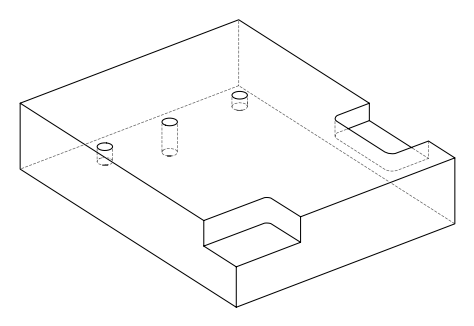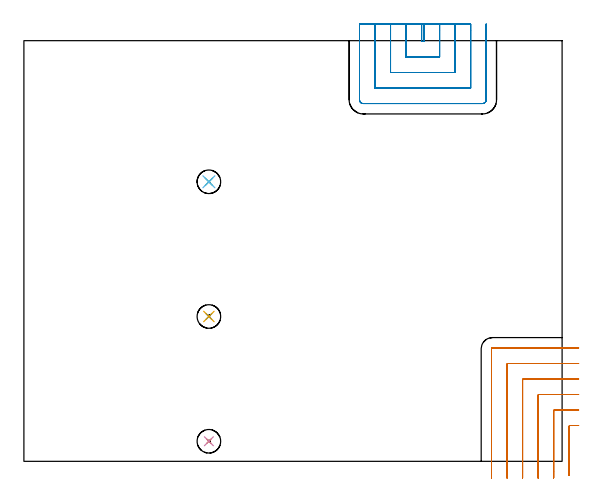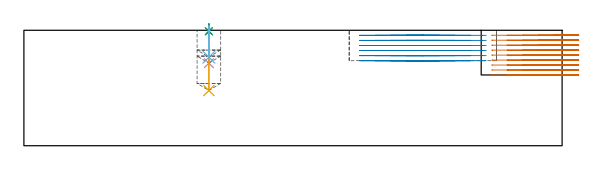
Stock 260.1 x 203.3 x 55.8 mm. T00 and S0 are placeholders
(PLAN: 8 operations, 2 tool changes, 16.8 min)
(1 SPOT_DRILL | STEP1POCKET | NXT0321_9005460120000 | 0.03 min | 1 mm3)
(2 SPOT_DRILL_1 | STEP1POCKET_1 | NXT0321_9005460120000 | 0.03 min | 1 mm3)
(3 SPOT_DRILL_2 | STEP1POCKET_2 | NXT0321_9005460120000 | 0.03 min | 1 mm3)
(4 DRILL_BLIND_HOLE_INTO_CENTER | STEP1POCKET | UGT0301_225 | 0.07 min | 1386 mm3)
(5 DRILL_BLIND_HOLE_INTO_CENTER_1 | STEP1POCKET_1 | UGT0301_225 | 0.13 min | 2731 mm3)
(6 DRILL_BLIND_HOLE_INTO_CENTER_2 | STEP1POCKET_2 | UGT0301_225 | 0.06 min | 1091 mm3)
(7 MILL_CORNER_NOTCH_RECTANGULAR | CORNER_NOTCH_RECTANGULAR | NXT0201_013 | Follow Part, ap 2.5, ae 75% | 8.39 min | 50370 mm3)
(8 MILL_SLOT | SLOT_PARTIAL_RECTANGULAR | NXT0201_013 | Follow Part, ap 2.5, ae 75% | 8.04 min | 36768 mm3)
(TOOL NXT0321_9005460120000 | NC Spot Drill, 142deg, 12mm, Carbide, Uncoated | D12 PA142 FL30 Z2)
(TOOL UGT0301_225 | Twist Drill 11.4 mm | D11.4 PA118 FL92 Z2)
(TOOL NXT0201_013 | ENDMILL 10mm | D10 FL30 Z4)
(OP 1 SPOT_DRILL)
G17 G21 G94 G90
T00 M6
G54
G17 G0 G90 X89.4 Y9.7 S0 M3
G43 Z65.8 H0
G94 G81 G98 Z55.309 F250. R58.8
G80
M5
M2
(OP 2 SPOT_DRILL_1)
G17 G21 G94 G90
T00 M6
G54
G17 G0 G90 X89.4 Y70. S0 M3
G43 Z65.8 H0
G94 G81 G98 Z55.309 F250. R58.8
G80
M5
M2
(OP 3 SPOT_DRILL_2)
G17 G21 G94 G90
T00 M6
G54
G17 G0 G90 X89.4 Y135.1 S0 M3
G43 Z65.8 H0
G94 G81 G98 Z55.309 F250. R58.8
G80
M5
M2
(OP 4 DRILL_BLIND_HOLE_INTO_CENTER)
G17 G21 G94 G90
T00 M6
G54
G17 G0 G90 X89.4 Y9.7 S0 M3
G43 Z65.8 H0
G94 G81 G98 Z39.9 F250. R57.8
G80
M5
M2
(OP 5 DRILL_BLIND_HOLE_INTO_CENTER_1)
G17 G21 G94 G90
T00 M6
G54
G17 G0 G90 X89.4 Y70. S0 M3
G43 Z65.8 H0
G94 G81 G98 Z26.7 F250. R57.8
G80
M5
M2
(OP 6 DRILL_BLIND_HOLE_INTO_CENTER_2)
G17 G21 G94 G90
T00 M6
G54
G17 G0 G90 X89.4 Y135.1 S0 M3
G43 Z65.8 H0
G94 G81 G98 Z42.8 F250. R57.8
G80
M5
M2
(OP 7 MILL_CORNER_NOTCH_RECTANGULAR)
G17 G21 G94 G90
T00 M6
G54
G17 G0 G90 X268.1 Y17.3 S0 M3
G43 Z65.8 H0
Z53.4
G94 G1 X265.1 F250.
X263.997 F500.
G3 X263.5 Y16.803 R0.5
G1 Y-3.666
Y-6.666 F250.
G0 Z65.8
X268.1 Y24.8
Z53.4
G1 X265.1
X256.497 F500.
G3 X256. Y24.303 R0.5
G1 Y-5.
Y-8. F250.
G0 Z65.8
X268.1 Y32.3
Z53.4
G1 X265.1
X248.997 F500.
G3 X248.5 Y31.803 R0.5
G1 Y-5.
Y-8. F250.
G0 Z65.8
X268.1 Y39.8
Z53.4
G1 X265.1
X241.497 F500.
G3 X241. Y39.303 R0.5
G1 Y-5.
Y-8. F250.
G0 Z65.8
X268.1 Y47.3
Z53.4
G1 X265.1
X233.997 F500.
G3 X233.5 Y46.803 R0.5
G1 Y-5.
Y-8. F250.
G0 Z65.8
X268.1 Y54.8
Z53.4
G1 X265.1
X226.5 F500.
G3 X226. Y54.3 R0.5
G1 Y-5.
Y-8. F250.
G0 Z65.8
X268.1 Y17.3
Z51.
G1 X265.1
X263.997 F500.
G3 X263.5 Y16.803 R0.5
G1 Y-3.666
Y-6.666 F250.
G0 Z65.8
X268.1 Y24.8
Z51.
G1 X265.1
X256.497 F500.
G3 X256. Y24.303 R0.5
G1 Y-5.
Y-8. F250.
G0 Z65.8
X268.1 Y32.3
Z51.
G1 X265.1
X248.997 F500.
G3 X248.5 Y31.803 R0.5
G1 Y-5.
Y-8. F250.
G0 Z65.8
X268.1 Y39.8
Z51.
G1 X265.1
X241.497 F500.
G3 X241. Y39.303 R0.5
G1 Y-5.
Y-8. F250.
G0 Z65.8
X268.1 Y47.3
Z51.
G1 X265.1
X233.997 F500.
G3 X233.5 Y46.803 R0.5
G1 Y-5.
Y-8. F250.
G0 Z65.8
X268.1 Y54.8
Z51.
G1 X265.1
X226.5 F500.
G3 X226. Y54.3 R0.5
G1 Y-5.
Y-8. F250.
G0 Z65.8
X268.1 Y17.3
Z48.6
G1 X265.1
X263.997 F500.
G3 X263.5 Y16.803 R0.5
G1 Y-3.666
Y-6.666 F250.
G0 Z65.8
X268.1 Y24.8
Z48.6
G1 X265.1
X256.497 F500.
G3 X256. Y24.303 R0.5
G1 Y-5.
Y-8. F250.
G0 Z65.8
X268.1 Y32.3
Z48.6
G1 X265.1
X248.997 F500.
G3 X248.5 Y31.803 R0.5
G1 Y-5.
Y-8. F250.
G0 Z65.8
X268.1 Y39.8
Z48.6
G1 X265.1
X241.497 F500.
G3 X241. Y39.303 R0.5
G1 Y-5.
Y-8. F250.
G0 Z65.8
X268.1 Y47.3
Z48.6
G1 X265.1
X233.997 F500.
G3 X233.5 Y46.803 R0.5
G1 Y-5.
Y-8. F250.
G0 Z65.8
X268.1 Y54.8
Z48.6
G1 X265.1
X226.5 F500.
G3 X226. Y54.3 R0.5
G1 Y-5.
Y-8. F250.
G0 Z65.8
X268.1 Y17.3
Z46.2
G1 X265.1
X263.997 F500.
G3 X263.5 Y16.803 R0.5
G1 Y-3.666
Y-6.666 F250.
G0 Z65.8
X268.1 Y24.8
Z46.2
G1 X265.1
X256.497 F500.
G3 X256. Y24.303 R0.5
G1 Y-5.
Y-8. F250.
G0 Z65.8
X268.1 Y32.3
Z46.2
G1 X265.1
X248.997 F500.
G3 X248.5 Y31.803 R0.5
G1 Y-5.
Y-8. F250.
G0 Z65.8
X268.1 Y39.8
Z46.2
G1 X265.1
X241.497 F500.
G3 X241. Y39.303 R0.5
G1 Y-5.
Y-8. F250.
G0 Z65.8
X268.1 Y47.3
Z46.2
G1 X265.1
X233.997 F500.
G3 X233.5 Y46.803 R0.5
G1 Y-5.
Y-8. F250.
G0 Z65.8
X268.1 Y54.8
Z46.2
G1 X265.1
X226.5 F500.
G3 X226. Y54.3 R0.5
G1 Y-5.
Y-8. F250.
G0 Z65.8
X268.1 Y17.3
Z43.8
G1 X265.1
X263.997 F500.
G3 X263.5 Y16.803 R0.5
G1 Y-3.666
Y-6.666 F250.
G0 Z65.8
X268.1 Y24.8
Z43.8
G1 X265.1
X256.497 F500.
G3 X256. Y24.303 R0.5
G1 Y-5.
Y-8. F250.
G0 Z65.8
X268.1 Y32.3
Z43.8
G1 X265.1
X248.997 F500.
G3 X248.5 Y31.803 R0.5
G1 Y-5.
Y-8. F250.
G0 Z65.8
X268.1 Y39.8
Z43.8
G1 X265.1
X241.497 F500.
G3 X241. Y39.303 R0.5
G1 Y-5.
Y-8. F250.
G0 Z65.8
X268.1 Y47.3
Z43.8
G1 X265.1
X233.997 F500.
G3 X233.5 Y46.803 R0.5
G1 Y-5.
Y-8. F250.
G0 Z65.8
X268.1 Y54.8
Z43.8
G1 X265.1
X226.5 F500.
G3 X226. Y54.3 R0.5
G1 Y-5.
Y-8. F250.
G0 Z65.8
X268.1 Y17.3
Z41.4
G1 X265.1
X263.997 F500.
G3 X263.5 Y16.803 R0.5
G1 Y-3.666
Y-6.666 F250.
G0 Z65.8
X268.1 Y24.8
Z41.4
G1 X265.1
X256.497 F500.
G3 X256. Y24.303 R0.5
G1 Y-5.
Y-8. F250.
G0 Z65.8
X268.1 Y32.3
Z41.4
G1 X265.1
X248.997 F500.
G3 X248.5 Y31.803 R0.5
G1 Y-5.
Y-8. F250.
G0 Z65.8
X268.1 Y39.8
Z41.4
G1 X265.1
X241.497 F500.
G3 X241. Y39.303 R0.5
G1 Y-5.
Y-8. F250.
G0 Z65.8
X268.1 Y47.3
Z41.4
G1 X265.1
X233.997 F500.
G3 X233.5 Y46.803 R0.5
G1 Y-5.
Y-8. F250.
G0 Z65.8
X268.1 Y54.8
Z41.4
G1 X265.1
X226.5 F500.
G3 X226. Y54.3 R0.5
G1 Y-5.
Y-8. F250.
G0 Z65.8
X268.1 Y17.3
Z39.
G1 X265.1
X263.997 F500.
G3 X263.5 Y16.803 R0.5
G1 Y-3.666
Y-6.666 F250.
G0 Z65.8
X268.1 Y24.8
Z39.
G1 X265.1
X256.497 F500.
G3 X256. Y24.303 R0.5
G1 Y-5.
Y-8. F250.
G0 Z65.8
X268.1 Y32.3
Z39.
G1 X265.1
X248.997 F500.
G3 X248.5 Y31.803 R0.5
G1 Y-5.
Y-8. F250.
G0 Z65.8
X268.1 Y39.8
Z39.
G1 X265.1
X241.497 F500.
G3 X241. Y39.303 R0.5
G1 Y-5.
Y-8. F250.
G0 Z65.8
X268.1 Y47.3
Z39.
G1 X265.1
X233.997 F500.
G3 X233.5 Y46.803 R0.5
G1 Y-5.
Y-8. F250.
G0 Z65.8
X268.1 Y54.8
Z39.
G1 X265.1
X226.5 F500.
G3 X226. Y54.3 R0.5
G1 Y-5.
Y-8. F250.
G0 Z65.8
X268.1 Y17.3
Z36.6
G1 X265.1
X263.997 F500.
G3 X263.5 Y16.803 R0.5
G1 Y-3.666
Y-6.666 F250.
G0 Z65.8
X268.1 Y24.8
Z36.6
G1 X265.1
X256.497 F500.
G3 X256. Y24.303 R0.5
G1 Y-5.
Y-8. F250.
G0 Z65.8
X268.1 Y32.3
Z36.6
G1 X265.1
X248.997 F500.
G3 X248.5 Y31.803 R0.5
G1 Y-5.
Y-8. F250.
G0 Z65.8
X268.1 Y39.8
Z36.6
G1 X265.1
X241.497 F500.
G3 X241. Y39.303 R0.5
G1 Y-5.
Y-8. F250.
G0 Z65.8
X268.1 Y47.3
Z36.6
G1 X265.1
X233.997 F500.
G3 X233.5 Y46.803 R0.5
G1 Y-5.
Y-8. F250.
G0 Z65.8
X268.1 Y54.8
Z36.6
G1 X265.1
X226.5 F500.
G3 X226. Y54.3 R0.5
G1 Y-5.
Y-8. F250.
G0 Z65.8
X268.1 Y17.3
Z34.2
G1 X265.1
X263.997 F500.
G3 X263.5 Y16.803 R0.5
G1 Y-3.666
Y-6.666 F250.
G0 Z65.8
X268.1 Y24.8
Z34.2
G1 X265.1
X256.497 F500.
G3 X256. Y24.303 R0.5
G1 Y-5.
Y-8. F250.
G0 Z65.8
X268.1 Y32.3
Z34.2
G1 X265.1
X248.997 F500.
G3 X248.5 Y31.803 R0.5
G1 Y-5.
Y-8. F250.
G0 Z65.8
X268.1 Y39.8
Z34.2
G1 X265.1
X241.497 F500.
G3 X241. Y39.303 R0.5
G1 Y-5.
Y-8. F250.
G0 Z65.8
X268.1 Y47.3
Z34.2
G1 X265.1
X233.997 F500.
G3 X233.5 Y46.803 R0.5
G1 Y-5.
Y-8. F250.
G0 Z65.8
X268.1 Y54.8
Z34.2
G1 X265.1
X226.5 F500.
G3 X226. Y54.3 R0.5
G1 Y-5.
Y-8. F250.
G0 Z65.8
M5
M2
(OP 8 MILL_SLOT)
G17 G21 G94 G90
T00 M6
G54
G17 G0 G90 X192.2 Y211.3 S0 M3
G43 Z65.8 H0
Z53.35
G94 G1 Y208.3 F250.
Y202.9 F500.
X193.4
Y208.3
Y211.3 F250.
X184.7
Y208.3
Y195.4 F500.
X200.9
Y208.3
Y211.3 F250.
X177.2
Y208.3
Y187.9 F500.
X208.4
Y208.3
Y211.3 F250.
X169.7
Y208.3
Y180.4 F500.
X215.9
Y208.3
Y211.3 F250.
X162.2
Y208.3
Y174.7 F500.
G3 X164. Y172.9 R1.8
G1 X221.6
G3 X223.4 Y174.7 R1.8
G1 Y208.3
Y211.3 F250.
G0 X192.2 Z50.9
G1 Y208.3
Y202.9 F500.
X193.4
Y208.3
Y211.3 F250.
X184.7
Y208.3
Y195.4 F500.
X200.9
Y208.3
Y211.3 F250.
X177.2
Y208.3
Y187.9 F500.
X208.4
Y208.3
Y211.3 F250.
X169.7
Y208.3
Y180.4 F500.
X215.9
Y208.3
Y211.3 F250.
X162.2
Y208.3
Y174.7 F500.
G3 X164. Y172.9 R1.8
G1 X221.6
G3 X223.4 Y174.7 R1.8
G1 Y208.3
Y211.3 F250.
G0 X192.2 Z48.45
G1 Y208.3
Y202.9 F500.
X193.4
Y208.3
Y211.3 F250.
X184.7
Y208.3
Y195.4 F500.
X200.9
Y208.3
Y211.3 F250.
X177.2
Y208.3
Y187.9 F500.
X208.4
Y208.3
Y211.3 F250.
X169.7
Y208.3
Y180.4 F500.
X215.9
Y208.3
Y211.3 F250.
X162.2
Y208.3
Y174.7 F500.
G3 X164. Y172.9 R1.8
G1 X221.6
G3 X223.4 Y174.7 R1.8
G1 Y208.3
Y211.3 F250.
G0 X192.2 Z46.
G1 Y208.3
Y202.9 F500.
X193.4
Y208.3
Y211.3 F250.
X184.7
Y208.3
Y195.4 F500.
X200.9
Y208.3
Y211.3 F250.
X177.2
Y208.3
Y187.9 F500.
X208.4
Y208.3
Y211.3 F250.
X169.7
Y208.3
Y180.4 F500.
X215.9
Y208.3
Y211.3 F250.
X162.2
Y208.3
Y174.7 F500.
G3 X164. Y172.9 R1.8
G1 X221.6
G3 X223.4 Y174.7 R1.8
G1 Y208.3
Y211.3 F250.
G0 X192.2 Z43.55
G1 Y208.3
Y202.9 F500.
X193.4
Y208.3
Y211.3 F250.
X184.7
Y208.3
Y195.4 F500.
X200.9
Y208.3
Y211.3 F250.
X177.2
Y208.3
Y187.9 F500.
X208.4
Y208.3
Y211.3 F250.
X169.7
Y208.3
Y180.4 F500.
X215.9
Y208.3
Y211.3 F250.
X162.2
Y208.3
Y174.7 F500.
G3 X164. Y172.9 R1.8
G1 X221.6
G3 X223.4 Y174.7 R1.8
G1 Y208.3
Y211.3 F250.
G0 X192.2 Z41.1
G1 Y208.3
Y202.9 F500.
X193.4
Y208.3
Y211.3 F250.
X184.7
Y208.3
Y195.4 F500.
X200.9
Y208.3
Y211.3 F250.
X177.2
Y208.3
Y187.9 F500.
X208.4
Y208.3
Y211.3 F250.
X169.7
Y208.3
Y180.4 F500.
X215.9
Y208.3
Y211.3 F250.
X162.2
Y208.3
Y174.7 F500.
G3 X164. Y172.9 R1.8
G1 X221.6
G3 X223.4 Y174.7 R1.8
G1 Y208.3
Y211.3 F250.
G0 Z65.8
M5
M2
